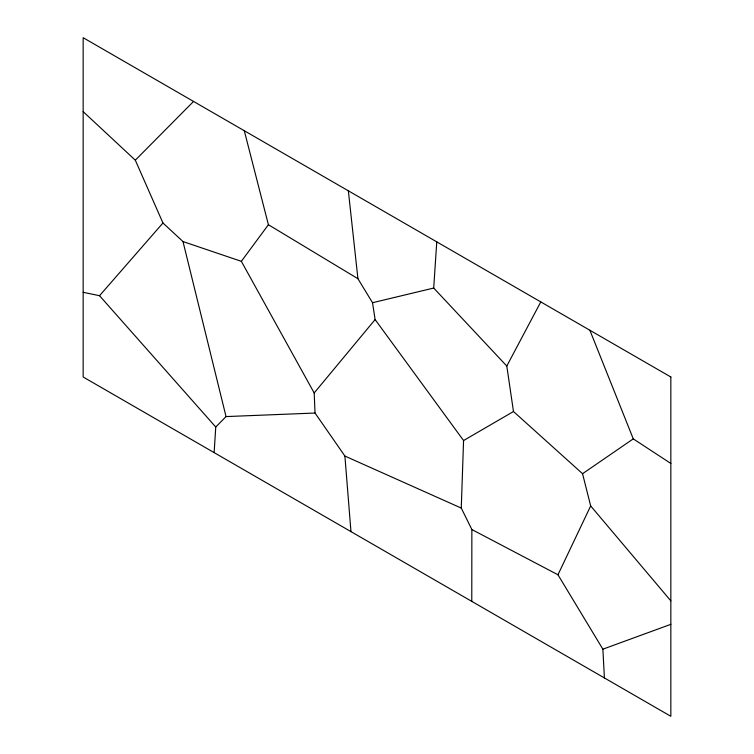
<?xml version="1.0" encoding="UTF-8"?>
<svg xmlns="http://www.w3.org/2000/svg" width="754" height="754" viewBox="0 0 754 754"><rect width="100%" height="100%" fill="white"/><g stroke="black" fill="none" stroke-linecap="round" stroke-linejoin="round"><path stroke-width="1.13" d="M471.778 601.372L471.863 529.534L461.269 508.083L463.569 440.543L375.115 319.573L372.523 302.722L357.924 278.707L348.348 190.809M214.136 452.617L215.757 427.028L226.04 416.585L315.031 413.041L344.898 456.057L350.968 531.627M670.843 600.863L590.674 505.943L582.55 473.701L513.483 411.514L506.792 366.039L433.71 288.047L436.764 241.855M604.406 677.94L602.87 649.185L557.96 574.774L590.674 505.943M506.792 366.039L540.788 301.911M315.031 413.041L314.182 392.966L241.355 261.336L268.405 224.72L244.287 130.725M314.182 392.966L375.115 319.573M83.157 292.307L99.537 295.709L162.958 223.005L135.305 160.187L83.157 111.63M135.305 160.187L193.552 101.441M582.55 473.701L633.275 438.866L670.843 463.465M463.569 440.543L513.483 411.514M602.87 649.185L670.843 624.331M372.523 302.722L433.71 288.047M162.958 223.005L182.996 241.563L241.355 261.336M344.898 456.057L461.269 508.083M471.863 529.534L557.96 574.774M268.405 224.72L357.924 278.707M99.537 295.709L215.757 427.028M589.873 330.252L633.275 438.866M182.996 241.563L226.04 416.585M670.843 377L83.157 37.7L83.157 377L670.843 716.3L670.843 377"/></g></svg>
